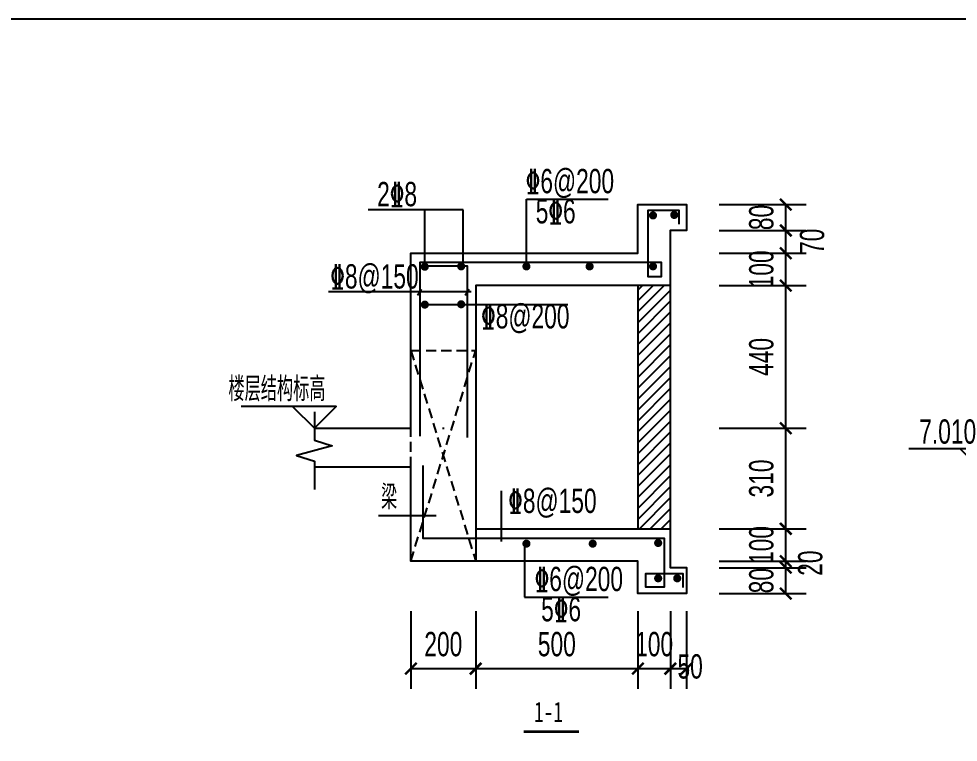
# Model space of a CAD drawing. Extents: x -173820 to 521180, y -715739 to 158231.
# Drawn here: x -6455 to 5130, y 93947 to 102871 of the extents above; entities that cross this region are included whole.
import ezdxf

# ---------------------------------------------------------------- set-up
doc = ezdxf.new("R2010")
doc.units = 0
doc.header["$LTSCALE"] = 1000
doc.linetypes.add('Dashed2', pattern=[0.1875, 0.125, -0.0625])
for name, color, linetype in [('JG1', 3, 'Continuous'), ('填充', 8, 'Continuous'), ('模板线', 3, 'Continuous')]:
    doc.layers.add(name, color=color, linetype=linetype)
doc.styles.add('TEXTDIM', font='njadri_romans1.shx', dxfattribs={"width": 0.7, "bigfont": 'njadri_fhztxt.shx'})
doc.styles.add('TEXTSTEEL', font='njadri_tssdeng.shx', dxfattribs={"width": 0.7, "bigfont": 'njadri_tssdchn.shx'})
doc.styles.add('钢筋', font='tssdeng.shx', dxfattribs={"width": 0.7, "height": 250, "bigfont": 'tssdchn.shx'})
doc.styles.add('黑体', font='simhei.ttf', dxfattribs={"width": 0.8})
doc.dimstyles.new('DIM100', dxfattribs={"dimtxt": 300, "dimasz": 1, "dimexe": 250, "dimexo": 0, "dimgap": 150, "dimtad": 1, "dimdec": 0, "dimzin": 0, "dimdsep": 46, "dimtxsty": 'TEXTDIM', "dimblk": 'DI', "dimcen": 0, "dimclrt": 7, "dimadec": 0, "dimazin": 0, "dimtfac": 1, "dimtdec": 0, "dimtix": 1, "dimtmove": 2, "dimatfit": 3, "dimldrblk": 'DI', "dimfxl": 0, "dimtolj": 1, "dimtzin": 0, "dimarcsym": 0})
pattern_1 = [(45, (-4374.26, -94526.77), (-112.2532, 112.2532), [])]

# ---------------------------------------------------------------- blocks, each defined once
blk = doc.blocks.new('DI')
at = {"color": 3, "const_width": 30}
blk.add_lwpolyline([(-71, -71), (71, 71)], dxfattribs=at)
blk = doc.blocks.new('*D670')
at = {"layer": 'Defpoints', "color": 0, "linetype": 'Continuous'}
for p in [(6044, 6502), (6863, 6502), (6044, 6182)]:
    blk.add_point(p, dxfattribs=at)
at = {"layer": 'JG1', "color": 0, "linetype": 'Continuous', "lineweight": -2}
for p, q in [((6044, 6502), (7113, 6502)), ((6863, 6503), (6863, 6504)), ((6863, 6182), (6863, 6502)), ((6044, 6182), (7113, 6182)), ((6863, 6181), (6863, 6180))]:
    blk.add_line(p, q, dxfattribs=at)
for p, rotation in [((6863, 6502), 270), ((6863, 6182), 90)]:
    blk.add_blockref('DI', p, dxfattribs=dict(at, rotation=rotation))
at = {"layer": 'JG1', "color": 7, "linetype": 'Continuous', "insert": (6563, 6342), "char_height": 300, "attachment_point": 5, "rotation": 90, "style": 'TEXTDIM'}
blk.add_mtext('\\A1;80', dxfattribs=at)
blk = doc.blocks.new('*D671')
at = {"layer": 'Defpoints', "color": 0, "linetype": 'Continuous'}
for p in [(6044, 2102), (6863, 2102), (6044, 2022)]:
    blk.add_point(p, dxfattribs=at)
at = {"layer": 'JG1', "color": 0, "linetype": 'Continuous', "lineweight": -2}
for p, q in [((6044, 2102), (7113, 2102)), ((6863, 2103), (6863, 2104)), ((6863, 2022), (6863, 2102)), ((6044, 2022), (7113, 2022)), ((6863, 2021), (6863, 2020))]:
    blk.add_line(p, q, dxfattribs=at)
for p, rotation in [((6863, 2102), 270), ((6863, 2022), 90)]:
    blk.add_blockref('DI', p, dxfattribs=dict(at, rotation=rotation))
at = {"layer": 'JG1', "color": 7, "linetype": 'Continuous', "insert": (7167, 2078), "char_height": 300, "attachment_point": 5, "rotation": 90, "style": 'TEXTDIM'}
blk.add_mtext('\\A1;20', dxfattribs=at)
blk = doc.blocks.new('*D672')
at = {"layer": 'Defpoints', "color": 0, "linetype": 'Continuous'}
for p in [(6044, 2022), (6863, 2022), (6044, 1702)]:
    blk.add_point(p, dxfattribs=at)
at = {"layer": 'JG1', "color": 0, "linetype": 'Continuous', "lineweight": -2}
for p, q in [((6044, 2022), (7113, 2022)), ((6863, 2023), (6863, 2024)), ((6863, 1702), (6863, 2022)), ((6044, 1702), (7113, 1702)), ((6863, 1701), (6863, 1700))]:
    blk.add_line(p, q, dxfattribs=at)
for p, rotation in [((6863, 2022), 270), ((6863, 1702), 90)]:
    blk.add_blockref('DI', p, dxfattribs=dict(at, rotation=rotation))
at = {"layer": 'JG1', "color": 7, "linetype": 'Continuous', "insert": (6563, 1862), "char_height": 300, "attachment_point": 5, "rotation": 90, "style": 'TEXTDIM'}
blk.add_mtext('\\A1;80', dxfattribs=at)
blk = doc.blocks.new('*D673')
at = {"layer": 'Defpoints', "color": 0, "linetype": 'Continuous'}
for p in [(6044, 5502), (6863, 5502), (6044, 3742)]:
    blk.add_point(p, dxfattribs=at)
at = {"layer": 'JG1', "color": 0, "linetype": 'Continuous', "lineweight": -2}
for p, q in [((6044, 5502), (7113, 5502)), ((6863, 3743), (6863, 5501)), ((6044, 3742), (7113, 3742))]:
    blk.add_line(p, q, dxfattribs=at)
for p, rotation in [((6863, 5502), 90), ((6863, 3742), 270)]:
    blk.add_blockref('DI', p, dxfattribs=dict(at, rotation=rotation))
at = {"layer": 'JG1', "color": 7, "linetype": 'Continuous', "insert": (6563, 4622), "char_height": 300, "attachment_point": 5, "rotation": 90, "style": 'TEXTDIM'}
blk.add_mtext('\\A1;440', dxfattribs=at)
blk = doc.blocks.new('*D674')
at = {"layer": 'Defpoints', "color": 0, "linetype": 'Continuous'}
for p in [(6044, 2502), (6863, 2502), (6044, 2102)]:
    blk.add_point(p, dxfattribs=at)
at = {"layer": 'JG1', "color": 0, "linetype": 'Continuous', "lineweight": -2}
for p, q in [((6044, 2502), (7113, 2502)), ((6863, 2503), (6863, 2504)), ((6863, 2102), (6863, 2502)), ((6044, 2102), (7113, 2102)), ((6863, 2101), (6863, 2100))]:
    blk.add_line(p, q, dxfattribs=at)
for p, rotation in [((6863, 2502), 270), ((6863, 2102), 90)]:
    blk.add_blockref('DI', p, dxfattribs=dict(at, rotation=rotation))
at = {"layer": 'JG1', "color": 7, "linetype": 'Continuous', "insert": (6563, 2302), "char_height": 300, "attachment_point": 5, "rotation": 90, "style": 'TEXTDIM'}
blk.add_mtext('\\A1;100', dxfattribs=at)
blk = doc.blocks.new('*D675')
at = {"layer": 'Defpoints', "color": 0, "linetype": 'Continuous'}
for p in [(6044, 3742), (6863, 3742), (6044, 2502)]:
    blk.add_point(p, dxfattribs=at)
at = {"layer": 'JG1', "color": 0, "linetype": 'Continuous', "lineweight": -2}
for p, q in [((6044, 3742), (7113, 3742)), ((6863, 2503), (6863, 3741)), ((6044, 2502), (7113, 2502))]:
    blk.add_line(p, q, dxfattribs=at)
for p, rotation in [((6863, 3742), 90), ((6863, 2502), 270)]:
    blk.add_blockref('DI', p, dxfattribs=dict(at, rotation=rotation))
at = {"layer": 'JG1', "color": 7, "linetype": 'Continuous', "insert": (6563, 3122), "char_height": 300, "attachment_point": 5, "rotation": 90, "style": 'TEXTDIM'}
blk.add_mtext('\\A1;310', dxfattribs=at)
blk = doc.blocks.new('*D676')
at = {"layer": 'Defpoints', "color": 0, "linetype": 'Continuous'}
for p in [(6044, 5902), (6863, 5902), (6044, 5502)]:
    blk.add_point(p, dxfattribs=at)
at = {"layer": 'JG1', "color": 0, "linetype": 'Continuous', "lineweight": -2}
for p, q in [((6044, 5902), (7113, 5902)), ((6863, 5903), (6863, 5904)), ((6863, 5502), (6863, 5902)), ((6044, 5502), (7113, 5502)), ((6863, 5501), (6863, 5500))]:
    blk.add_line(p, q, dxfattribs=at)
for p, rotation in [((6863, 5902), 270), ((6863, 5502), 90)]:
    blk.add_blockref('DI', p, dxfattribs=dict(at, rotation=rotation))
at = {"layer": 'JG1', "color": 7, "linetype": 'Continuous', "insert": (6563, 5702), "char_height": 300, "attachment_point": 5, "rotation": 90, "style": 'TEXTDIM'}
blk.add_mtext('\\A1;100', dxfattribs=at)
blk = doc.blocks.new('*D677')
at = {"layer": 'Defpoints', "color": 0, "linetype": 'Continuous'}
for p in [(6044, 6182), (6863, 6182), (6044, 5902)]:
    blk.add_point(p, dxfattribs=at)
at = {"layer": 'JG1', "color": 0, "linetype": 'Continuous', "lineweight": -2}
for p, q in [((6044, 6182), (7113, 6182)), ((6863, 6183), (6863, 6184)), ((6863, 5902), (6863, 6182)), ((6044, 5902), (7113, 5902)), ((6863, 5901), (6863, 5900))]:
    blk.add_line(p, q, dxfattribs=at)
for p, rotation in [((6863, 6182), 270), ((6863, 5902), 90)]:
    blk.add_blockref('DI', p, dxfattribs=dict(at, rotation=rotation))
at = {"layer": 'JG1', "color": 7, "linetype": 'Continuous', "insert": (7189, 6048), "char_height": 300, "attachment_point": 5, "rotation": 90, "style": 'TEXTDIM'}
blk.add_mtext('\\A1;70', dxfattribs=at)
blk = doc.blocks.new('*D678')
at = {"layer": 'Defpoints', "color": 0, "linetype": 'Continuous'}
for p in [(2240, 1486), (3040, 1486), (3040, 777)]:
    blk.add_point(p, dxfattribs=at)
at = {"layer": 'JG1', "color": 0, "linetype": 'Continuous', "lineweight": -2}
for p, q in [((2240, 1486), (2240, 527)), ((3040, 1486), (3040, 527)), ((2241, 777), (3039, 777))]:
    blk.add_line(p, q, dxfattribs=at)
at = {"layer": 'JG1', "color": 0, "linetype": 'Continuous', "lineweight": -2, "rotation": 180}
blk.add_blockref('DI', (2240, 777), dxfattribs=at)
at = {"layer": 'JG1', "color": 0, "linetype": 'Continuous', "lineweight": -2}
blk.add_blockref('DI', (3040, 777), dxfattribs=at)
at = {"layer": 'JG1', "color": 7, "linetype": 'Continuous', "insert": (2640, 1077), "char_height": 300, "attachment_point": 5, "style": 'TEXTDIM'}
blk.add_mtext('\\A1;200', dxfattribs=at)
blk = doc.blocks.new('*D679')
at = {"layer": 'Defpoints', "color": 0, "linetype": 'Continuous'}
for p in [(5440, 1486), (5640, 1486), (5640, 777)]:
    blk.add_point(p, dxfattribs=at)
at = {"layer": 'JG1', "color": 0, "linetype": 'Continuous', "lineweight": -2}
for p, q in [((5440, 1486), (5440, 527)), ((5640, 1486), (5640, 527)), ((5439, 777), (5438, 777)), ((5440, 777), (5640, 777)), ((5641, 777), (5642, 777))]:
    blk.add_line(p, q, dxfattribs=at)
blk.add_blockref('DI', (5440, 777), dxfattribs=at)
at = {"layer": 'JG1', "color": 0, "linetype": 'Continuous', "lineweight": -2, "rotation": 180}
blk.add_blockref('DI', (5640, 777), dxfattribs=at)
at = {"layer": 'JG1', "color": 7, "linetype": 'Continuous', "insert": (5684, 802), "char_height": 300, "attachment_point": 5, "style": 'TEXTDIM'}
blk.add_mtext('\\A1;50', dxfattribs=at)
blk = doc.blocks.new('*D680')
at = {"layer": 'Defpoints', "color": 0, "linetype": 'Continuous'}
for p in [(5040, 1486), (5440, 1486), (5440, 777)]:
    blk.add_point(p, dxfattribs=at)
at = {"layer": 'JG1', "color": 0, "linetype": 'Continuous', "lineweight": -2}
for p, q in [((5040, 1486), (5040, 527)), ((5440, 1486), (5440, 527)), ((5039, 777), (5038, 777)), ((5040, 777), (5440, 777)), ((5441, 777), (5442, 777))]:
    blk.add_line(p, q, dxfattribs=at)
blk.add_blockref('DI', (5040, 777), dxfattribs=at)
at = {"layer": 'JG1', "color": 0, "linetype": 'Continuous', "lineweight": -2, "rotation": 180}
blk.add_blockref('DI', (5440, 777), dxfattribs=at)
at = {"layer": 'JG1', "color": 7, "linetype": 'Continuous', "insert": (5240, 1077), "char_height": 300, "attachment_point": 5, "style": 'TEXTDIM'}
blk.add_mtext('\\A1;100', dxfattribs=at)
blk = doc.blocks.new('*D681')
at = {"layer": 'Defpoints', "color": 0, "linetype": 'Continuous'}
for p in [(3040, 1486), (5040, 1486), (5040, 777)]:
    blk.add_point(p, dxfattribs=at)
at = {"layer": 'JG1', "color": 0, "linetype": 'Continuous', "lineweight": -2}
for p, q in [((3040, 1486), (3040, 527)), ((5040, 1486), (5040, 527)), ((3041, 777), (5039, 777))]:
    blk.add_line(p, q, dxfattribs=at)
at = {"layer": 'JG1', "color": 0, "linetype": 'Continuous', "lineweight": -2, "rotation": 180}
blk.add_blockref('DI', (3040, 777), dxfattribs=at)
at = {"layer": 'JG1', "color": 0, "linetype": 'Continuous', "lineweight": -2}
blk.add_blockref('DI', (5040, 777), dxfattribs=at)
at = {"layer": 'JG1', "color": 7, "linetype": 'Continuous', "insert": (4040, 1077), "char_height": 300, "attachment_point": 5, "style": 'TEXTDIM'}
blk.add_mtext('\\A1;500', dxfattribs=at)
blk = doc.blocks.new('*D1723')
at = {"layer": 'Defpoints', "color": 0}
for p in [(4219, 6200), (3619, 5726), (4219, 5726)]:
    blk.add_point(p, dxfattribs=at)
at = {"layer": 'JG1', "color": 0, "lineweight": -2}
for p, q in [((3619, 5726), (3619, 6450)), ((4219, 5726), (4219, 6450)), ((3618, 6200), (3617, 6200)), ((3619, 6200), (4219, 6200)), ((4220, 6200), (4221, 6200))]:
    blk.add_line(p, q, dxfattribs=at)
blk.add_blockref('DI', (3619, 6200), dxfattribs=at)
at = {"layer": 'JG1', "color": 0, "lineweight": -2, "rotation": 180}
blk.add_blockref('DI', (4219, 6200), dxfattribs=at)
at = {"layer": 'JG1', "color": 7, "insert": (3919, 6500), "char_height": 300, "attachment_point": 5, "style": 'TEXTDIM'}
blk.add_mtext('\\A1;150', dxfattribs=at)
blk = doc.blocks.new('*D1724')
at = {"layer": 'Defpoints', "color": 0}
for p in [(3619, 6200), (3219, 5726), (3619, 5726)]:
    blk.add_point(p, dxfattribs=at)
at = {"layer": 'JG1', "color": 0, "lineweight": -2}
for p, q in [((3219, 5726), (3219, 6450)), ((3619, 5726), (3619, 6450)), ((3218, 6200), (3217, 6200)), ((3219, 6200), (3619, 6200)), ((3620, 6200), (3621, 6200))]:
    blk.add_line(p, q, dxfattribs=at)
blk.add_blockref('DI', (3219, 6200), dxfattribs=at)
at = {"layer": 'JG1', "color": 0, "lineweight": -2, "rotation": 180}
blk.add_blockref('DI', (3619, 6200), dxfattribs=at)
at = {"layer": 'JG1', "color": 7, "insert": (3419, 6500), "char_height": 300, "attachment_point": 5, "style": 'TEXTDIM'}
blk.add_mtext('\\A1;100', dxfattribs=at)
blk = doc.blocks.new('*D1725')
at = {"layer": 'Defpoints', "color": 0}
for p in [(4413, 5529), (5263, 5529), (4413, 4729)]:
    blk.add_point(p, dxfattribs=at)
at = {"layer": 'JG1', "color": 0, "lineweight": -2}
for p, q in [((4413, 5529), (5513, 5529)), ((5263, 4730), (5263, 5528)), ((4413, 4729), (5513, 4729))]:
    blk.add_line(p, q, dxfattribs=at)
for p, rotation in [((5263, 5529), 90), ((5263, 4729), 270)]:
    blk.add_blockref('DI', p, dxfattribs=dict(at, rotation=rotation))
at = {"layer": 'JG1', "color": 7, "insert": (4963, 5129), "char_height": 300, "attachment_point": 5, "rotation": 90, "style": 'TEXTDIM'}
blk.add_mtext('\\A1;200', dxfattribs=at)
blk = doc.blocks.new('*D1726')
at = {"layer": 'Defpoints', "color": 0}
for p in [(4413, 1849), (5263, 1849), (4413, 1529)]:
    blk.add_point(p, dxfattribs=at)
at = {"layer": 'JG1', "color": 0, "lineweight": -2}
for p, q in [((4413, 1849), (5513, 1849)), ((5263, 1850), (5263, 1851)), ((5263, 1529), (5263, 1849)), ((4413, 1529), (5513, 1529)), ((5263, 1528), (5263, 1527))]:
    blk.add_line(p, q, dxfattribs=at)
for p, rotation in [((5263, 1849), 270), ((5263, 1529), 90)]:
    blk.add_blockref('DI', p, dxfattribs=dict(at, rotation=rotation))
at = {"layer": 'JG1', "color": 7, "insert": (4963, 1689), "char_height": 300, "attachment_point": 5, "rotation": 90, "style": 'TEXTDIM'}
blk.add_mtext('\\A1;80', dxfattribs=at)
blk = doc.blocks.new('*D1727')
at = {"layer": 'Defpoints', "color": 0}
for p in [(4413, 1529), (5263, 1529), (4413, 729)]:
    blk.add_point(p, dxfattribs=at)
at = {"layer": 'JG1', "color": 0, "lineweight": -2}
for p, q in [((4413, 1529), (5513, 1529)), ((5263, 730), (5263, 1528)), ((4413, 729), (5513, 729))]:
    blk.add_line(p, q, dxfattribs=at)
for p, rotation in [((5263, 1529), 90), ((5263, 729), 270)]:
    blk.add_blockref('DI', p, dxfattribs=dict(at, rotation=rotation))
at = {"layer": 'JG1', "color": 7, "insert": (4963, 1129), "char_height": 300, "attachment_point": 5, "rotation": 90, "style": 'TEXTDIM'}
blk.add_mtext('\\A1;200', dxfattribs=at)
blk = doc.blocks.new('*D1728')
at = {"layer": 'Defpoints', "color": 0}
for p in [(4413, 2769), (5263, 2769), (4413, 1849)]:
    blk.add_point(p, dxfattribs=at)
at = {"layer": 'JG1', "color": 0, "lineweight": -2}
for p, q in [((4413, 2769), (5513, 2769)), ((5263, 1850), (5263, 2768)), ((4413, 1849), (5513, 1849))]:
    blk.add_line(p, q, dxfattribs=at)
for p, rotation in [((5263, 2769), 90), ((5263, 1849), 270)]:
    blk.add_blockref('DI', p, dxfattribs=dict(at, rotation=rotation))
at = {"layer": 'JG1', "color": 7, "insert": (4963, 2309), "char_height": 300, "attachment_point": 5, "rotation": 90, "style": 'TEXTDIM'}
blk.add_mtext('\\A1;230', dxfattribs=at)
blk = doc.blocks.new('*D1729')
at = {"layer": 'Defpoints', "color": 0}
for p in [(4413, 4729), (5263, 4729), (4413, 2769)]:
    blk.add_point(p, dxfattribs=at)
at = {"layer": 'JG1', "color": 0, "lineweight": -2}
for p, q in [((4413, 4729), (5513, 4729)), ((5263, 2770), (5263, 4728)), ((4413, 2769), (5513, 2769))]:
    blk.add_line(p, q, dxfattribs=at)
for p, rotation in [((5263, 4729), 90), ((5263, 2769), 270)]:
    blk.add_blockref('DI', p, dxfattribs=dict(at, rotation=rotation))
at = {"layer": 'JG1', "color": 7, "insert": (4963, 3749), "char_height": 300, "attachment_point": 5, "rotation": 90, "style": 'TEXTDIM'}
blk.add_mtext('\\A1;490', dxfattribs=at)
blk = doc.blocks.new('*D1730')
at = {"layer": 'Defpoints', "color": 0}
for p in [(2819, 6200), (2418, 5716), (2819, 5716)]:
    blk.add_point(p, dxfattribs=at)
at = {"layer": 'JG1', "color": 0, "lineweight": -2}
for p, q in [((2418, 5716), (2418, 6450)), ((2819, 5716), (2819, 6450)), ((2417, 6200), (2416, 6200)), ((2418, 6200), (2819, 6200)), ((2820, 6200), (2821, 6200))]:
    blk.add_line(p, q, dxfattribs=at)
blk.add_blockref('DI', (2418, 6200), dxfattribs=at)
at = {"layer": 'JG1', "color": 0, "lineweight": -2, "rotation": 180}
blk.add_blockref('DI', (2819, 6200), dxfattribs=at)
at = {"layer": 'JG1', "color": 7, "insert": (2618, 6500), "char_height": 300, "attachment_point": 5, "style": 'TEXTDIM'}
blk.add_mtext('\\A1;100', dxfattribs=at)
blk = doc.blocks.new('*D1731')
at = {"layer": 'Defpoints', "color": 0}
for p in [(3218, 6200), (2819, 5716), (3218, 5716)]:
    blk.add_point(p, dxfattribs=at)
at = {"layer": 'JG1', "color": 0, "lineweight": -2}
for p, q in [((2819, 5716), (2819, 6450)), ((3218, 5716), (3218, 6450)), ((2818, 6200), (2817, 6200)), ((2819, 6200), (3218, 6200)), ((3219, 6200), (3220, 6200))]:
    blk.add_line(p, q, dxfattribs=at)
blk.add_blockref('DI', (2819, 6200), dxfattribs=at)
at = {"layer": 'JG1', "color": 0, "lineweight": -2, "rotation": 180}
blk.add_blockref('DI', (3218, 6200), dxfattribs=at)
at = {"layer": 'JG1', "color": 7, "insert": (3018, 6500), "char_height": 300, "attachment_point": 5, "style": 'TEXTDIM'}
blk.add_mtext('\\A1;100', dxfattribs=at)
blk = doc.blocks.new('$1223091')
at = {"layer": 'JG1', "linetype": 'Continuous'}
h = blk.add_hatch(dxfattribs=at)
h.set_pattern_fill('ANSI31', color=8, scale=30, style=0)
h.set_pattern_definition([(45, (140888.64, 11584.14), (-67.35192, 67.35192), [])])
h.paths.add_polyline_path([(5439.7, 5502.4), (5039.7, 5502.4), (5039.7, 2502.4), (5439.7, 2502.4)])
at = {"layer": 'JG1', "linetype": 'Dashed2'}
for p, q in [((2239.7, 2102.4), (3039.7, 4702.4)), ((2239.7, 4702.4), (3039.7, 2102.4)), ((2239.7, 4702.4), (3039.7, 4702.4)), ((2239.7, 3262.4), (2239.7, 3742.4))]:
    blk.add_line(p, q, dxfattribs=at)
at = {"layer": 'JG1', "linetype": 'Continuous'}
for points in [[(2239.7, 3742.4), (2239.7, 5902.4), (5039.7, 5902.4), (5039.7, 6502.4), (5639.7, 6502.4), (5639.7, 6182.4), (5439.7, 6182.4), (5439.7, 5502.4), (3039.7, 5502.4), (3039.7, 3742.4)], [(5039.7, 5502.4), (5039.7, 2502.4)], [(5439.7, 5502.4), (5439.7, 2502.4)], [(1049.7, 3944.7), (1049.7, 3594.7), (1269.7, 3524.7), (829.7, 3404.7), (1049.7, 3334.7), (1049.7, 2984.7)], [(1049.7, 3742.4), (2239.7, 3742.4)], [(3039.7, 3742.4), (3039.7, 2502.4), (5439.7, 2502.4), (5439.7, 2502.4)], [(5439.7, 2502.4), (5439.7, 2022.4), (5639.7, 2022.4), (5639.7, 1702.4), (5039.7, 1702.4), (5039.7, 2102.4), (2239.7, 2102.4), (2239.7, 3262.4), (1049.7, 3262.4)]]:
    blk.add_lwpolyline(points, dxfattribs=at)
at = {"layer": 'JG1', "color": 6, "linetype": 'Continuous'}
for points in [[(2353.6, 3644.5), (2353.6, 5790.7), (5328.8, 5790.7), (5328.8, 5611.6), (5168.4, 5611.6), (5168.4, 6431.3), (5542.6, 6431.3), (5542.6, 6260.3)], [(2400.3, 5744.9), (2936.3, 5744.9), (2936.3, 3628.4)], [(2388.6, 3283.3), (2388.6, 2386.4), (5361.8, 2386.4), (5361.8, 1783.7), (5137.4, 1783.7), (5137.4, 1951.9), (5593.2, 1951.9), (5593.2, 1776.7)]]:
    blk.add_lwpolyline(points, dxfattribs=at)
at = {"layer": 'JG1', "const_width": 50}
for points in [[(5251.1, 6367.6, -1), (5201.1, 6367.6, -1)], [(5513.3, 6373.4, -1), (5463.3, 6373.4, -1)], [(2436.9, 5734.1, -1), (2386.9, 5734.1, -1)], [(2885.3, 5738.6, -1), (2835.3, 5738.6, -1)], [(3690.1, 5738.6, -1), (3640.1, 5738.6, -1)], [(4469.4, 5738.6, -1), (4419.4, 5738.6, -1)], [(5251.1, 5738.6, -1), (5201.1, 5738.6, -1)], [(2436.9, 5267, -1), (2386.9, 5267, -1)], [(2885.3, 5271.5, -1), (2835.3, 5271.5, -1)], [(3690.1, 2318.1, -1), (3640.1, 2318.1, -1)], [(4507.6, 2318.1, -1), (4457.6, 2318.1, -1)], [(5314.8, 2326.5, -1), (5264.8, 2326.5, -1)], [(5314.8, 1890.7, -1), (5264.8, 1890.7, -1)], [(5550.1, 1890.7, -1), (5500.1, 1890.7, -1)]]:
    blk.add_lwpolyline(points, format="xyb", close=True, dxfattribs=at)
at = {"layer": 'JG1'}
blk.add_lwpolyline([(779.7, 4012.4), (1049.7, 3742.4), (1319.7, 4012.4), (148.3, 4012.4)], dxfattribs=at)
at = {"layer": 'JG1', "linetype": 'Dashed2'}
blk.add_lwpolyline([(2629.7, 3742.4), (2649.7, 3742.4)], dxfattribs=at)
at = {"layer": '模板线'}
for p, q in [((3665.1, 5738.6), (3665.1, 6567)), ((3665.1, 6567), (4672.4, 6567)), ((2884.5, 6437.2), (1713.2, 6437.2)), ((2411.9, 5734.1), (2411.9, 6437.2)), ((2884.5, 5744.9), (2884.5, 6437.2)), ((2373.1, 5455.1), (2322.1, 5379.2)), ((2959.2, 5455.1), (2908.2, 5379.2)), ((2984.5, 5425.1), (1224, 5425.1)), ((2411.9, 5267), (4176.3, 5267)), ((3359.1, 2343.5), (3359.1, 2970.3)), ((2552.9, 2663.1), (1842.5, 2663.1)), ((3039.7, 2502.4), (3039.7, 2102.4)), ((3640.1, 2318.1), (3640.1, 1658.7)), ((3640.1, 1658.7), (4672.4, 1658.7))]:
    blk.add_line(p, q, dxfattribs=at)
at = {"layer": '模板线', "color": 3, "elevation": -307942.8}
blk.add_lwpolyline([(3631.6, 0, 31.2, 31.2, 0), (4313.9, 0, 0, 0, 0)], format="xyseb", dxfattribs=at)
at = {"layer": 'JG1', "linetype": 'ByBlock', "ltscale": 0.2, "style": 'TEXTSTEEL', "width": 0.7}
for s, p in [('%%1326@200', (3656.6, 6641.2)), ('2%%1328', (1824.1, 6480.8)), ('5%%1326', (3779.8, 6268.8)), ('%%1328@150', (1246.5, 5465.5)), ('%%1328@200', (3106.6, 4973.4)), ('楼层结构标高', (-9.9, 4075.5)), ('梁', (1872.2, 2742.8)), ('%%1328@150', (3441, 2696.9)), ('%%1326@200', (3766.8, 1732.9)), ('5%%1326', (3846.7, 1360.5))]:
    blk.add_text(s, height=300, dxfattribs=at).set_placement(p)
at = {"layer": '模板线', "color": 3, "style": '黑体', "width": 0.7}
blk.add_text('1-1', height=250, dxfattribs=at).set_placement((3759.2, 119.2, -307942.8))
at = {"layer": 'JG1', "linetype": 'Continuous'}
for p1, p2, picture, middle in [((6044.3, 6182.4), (6044.3, 6502.4), '*D670', (6562.5, 6342.4)), ((6044.3, 5502.4), (6044.3, 5902.4), '*D676', (6562.5, 5702.4)), ((6044.3, 3742.4), (6044.3, 5502.4), '*D673', (6562.5, 4622.4)), ((6044.3, 2502.4), (6044.3, 3742.4), '*D675', (6562.5, 3122.4)), ((6044.3, 2102.4), (6044.3, 2502.4), '*D674', (6562.5, 2302.4)), ((6044.3, 1702.4), (6044.3, 2022.4), '*D672', (6562.5, 1862.4))]:
    dim = blk.add_aligned_dim(p1=p1, p2=p2, distance=-818.2, dimstyle='DIM100', override={"dimlfac": 0.25}, dxfattribs=at)
    dim.commit()
    dim.dimension.update_dxf_attribs({"geometry": picture, "text_midpoint": middle})
for base, p1, p2, picture, middle in [((6862.5, 6182.4), (6044.3, 5902.4), (6044.3, 6182.4), '*D677', (7189, 6048.4)), ((6862.5, 2102.4), (6044.3, 2022.4), (6044.3, 2102.4), '*D671', (7166.7, 2078.3))]:
    dim = blk.add_linear_dim(base=base, p1=p1, p2=p2, angle=90, dimstyle='DIM100', override={"dimlfac": 0.25}, dxfattribs=at)
    dim.commit()
    dim.dimension.update_dxf_attribs({"geometry": picture, "text_midpoint": middle, "dimtype": 129})
for base, p1, p2, picture, middle in [((3039.7, 777.5), (2239.7, 1486), (3039.7, 1486), '*D678', (2639.7, 1077.5)), ((5039.7, 777.5), (3039.7, 1486), (5039.7, 1486), '*D681', (4039.7, 1077.5)), ((5439.7, 777.5), (5039.7, 1486), (5439.7, 1486), '*D680', (5239.7, 1077.5))]:
    dim = blk.add_linear_dim(base=base, p1=p1, p2=p2, dimstyle='DIM100', override={"dimlfac": 0.25}, dxfattribs=at)
    dim.commit()
    dim.dimension.update_dxf_attribs({"geometry": picture, "text_midpoint": middle})
dim = blk.add_linear_dim(base=(5639.7, 777.5), p1=(5439.7, 1486), p2=(5639.7, 1486), dimstyle='DIM100', override={"dimlfac": 0.25}, dxfattribs=at)
dim.commit()
dim.dimension.update_dxf_attribs({"geometry": '*D679', "text_midpoint": (5684.2, 802.1), "dimtype": 128})
blk = doc.blocks.new('$1366221')
at = {"layer": '填充'}
h = blk.add_hatch(dxfattribs=at)
h.set_pattern_fill('ANSI31', color=256, scale=2000, style=0)
h.set_pattern_definition([(45, (-4374, -94527), (-4490.13, 4490.13), [])])
h.paths.add_polyline_path([(3218.6, 4729.2), (2418.6, 4729.2), (2418.6, 2769.2), (3218.6, 2769.2)])
at = {"layer": '模板线'}
h = blk.add_hatch(dxfattribs=at)
h.set_pattern_fill('ANSI31', color=8, scale=50, style=0)
h.set_pattern_definition(pattern_1)
h.paths.add_polyline_path([(3218.6, 4729.2), (2418.6, 4729.2), (2418.6, 2769.2), (3218.6, 2769.2)])
h = blk.add_hatch(dxfattribs=at)
h.set_pattern_fill('ANSI31', color=8, scale=50, style=0)
h.set_pattern_definition(pattern_1)
h.paths.add_polyline_path([(3218.6, 2769.2), (3618.6, 2769.2), (3618.6, 4729.2), (3218.6, 4729.2)])
h = blk.add_hatch(dxfattribs=at)
h.set_pattern_fill('ANSI31', color=8, scale=50, style=0)
h.set_pattern_definition([(45, (141239, 28118.05), (-112.2532, 112.2532), [])])
h.paths.add_polyline_path([(3618.6, 2769.2), (3218.6, 2769.2), (3218.6, 1849.2), (3618.6, 1849.2)])
at = {"layer": 'JG1'}
for p, q in [((3218.6, 4729.2), (2418.6, 4729.2)), ((3218.6, 1849.2), (3618.6, 1849.2)), ((2742.8, 1613.9, 0), (1962.9, 1613.9, 0))]:
    blk.add_line(p, q, dxfattribs=at)
at = {"layer": 'JG1', "linetype": 'Dashed2'}
for p, q in [((2418.6, 729.2), (3218.6, 2769.2)), ((2418.6, 2769.2), (3218.6, 729.2))]:
    blk.add_line(p, q, dxfattribs=at)
at = {"layer": 'JG1', "color": 3, "linetype": 'Continuous'}
for p, q in [((3303.8, 1816.7), (3303.8, 1078.8)), ((3303.8, 1078.8, 0), (4424, 1078.8, 0))]:
    blk.add_line(p, q, dxfattribs=at)
at = {"layer": 'JG1'}
for points in [[(3218.6, 4729.2), (4218.6, 4729.2), (4218.6, 5529.2), (2418.6, 5529.2), (2418.6, 2769.2)], [(3618.6, 4729.2), (3618.6, 1529.2), (3218.6, 1529.2)], [(779.7, 3039.2), (1049.7, 2769.2), (1319.7, 3039.2), (148.3, 3039.2)], [(1049.7, 2769.2), (3218.6, 2769.2)], [(3218.6, 2769.2), (3218.6, 1849.2)], [(3218.6, 1529.2), (3218.6, 729.2), (2418.6, 729.2), (2418.6, 2289.2), (1049.7, 2289.2)]]:
    blk.add_lwpolyline(points, dxfattribs=at)
at = {"layer": 'JG1', "color": 6}
blk.add_lwpolyline([(2498.6, 4838.8), (2498.6, 5405.4), (4126.2, 5405.4), (4126.2, 4838.8), (2498.6, 4838.8)], close=True, dxfattribs=at)
at = {"layer": 'JG1', "color": 6, "elevation": 0}
for points in [[(2498.6, 5343.4), (2565.7, 5263.2)], [(2578.6, 5405.4), (2615.7, 5303.2)]]:
    blk.add_lwpolyline(points, dxfattribs=at)
at = {"layer": 'JG1', "color": 3, "const_width": 40, "elevation": 0}
for points in [[(2524.3, 5365.6, 1), (2564.3, 5365.6, 1)], [(3085.3, 5365.6, 1), (3125.3, 5365.6, 1)], [(3529.4, 5348.8, 1), (3569.4, 5348.8, 1)], [(4054.3, 5348.8, 1), (4094.3, 5348.8, 1)], [(2524.3, 4901.8, 1), (2564.3, 4901.8, 1)], [(3085.3, 4901.8, 1), (3125.3, 4901.8, 1)], [(3532.6, 4882.1, 1), (3572.6, 4882.1, 1)], [(4057.4, 4882.1, 1), (4097.4, 4882.1, 1)], [(3492.6, 1741.7, 1), (3532.6, 1741.7, 1)]]:
    blk.add_lwpolyline(points, format="xyb", close=True, dxfattribs=at)
at = {"layer": 'JG1', "elevation": 0}
blk.add_lwpolyline([(1049.7, 2133.4), (1049.7, 2458.4), (921.3, 2500.1), (1178.1, 2566.7), (1049.7, 2608.4), (1049.7, 2933.4)], dxfattribs=at)
at = {"layer": 'JG1', "color": 6}
blk.add_lwpolyline([(3564.3, 1593.3), (3564.3, 1789.4), (2564.6, 1789.4), (2564.6, 1527.9)], dxfattribs=at)
at = {"layer": '模板线'}
for p, q in [((3375.7, 5636.7), (1732, 5636.7)), ((3375.7, 5343.2, 0), (3375.7, 5636.7)), ((4218.6, 5529.2), (2418.6, 5529.2)), ((2544.3, 5365.6, 0), (3089.9, 4914.5, 0)), ((2564.3, 4901.8, 0), (3090.1, 5352.6, 0)), ((3529.4, 5348.8, 0), (4097.4, 4882.1, 0)), ((3552.6, 4882.1, 0), (4054.3, 5348.8, 0)), ((2836.5, 5124, 0), (1112.4, 5124, 0)), ((3808.1, 5119.8, 0), (3808.1, 4373.2, 0)), ((3218.6, 2769.2), (3618.6, 2769.2))]:
    blk.add_line(p, q, dxfattribs=at)
at = {"layer": '模板线', "color": 3, "elevation": -307942.8}
blk.add_lwpolyline([(2547.2, 0, 31.2, 31.2, 0), (3229.4, 0, 0, 0, 0)], format="xyseb", dxfattribs=at)
at = {"layer": 'JG1', "linetype": 'ByBlock', "ltscale": 0.2, "style": 'TEXTSTEEL', "width": 0.7}
blk.add_text('7.010', height=300, dxfattribs=at).set_placement((274.9, 3102.3))
at = {"layer": 'JG1', "color": 3, "style": 'TEXTSTEEL', "width": 0.7}
blk.add_text('梁', height=300, dxfattribs=at).set_placement((2059.6, 1632.7, 0))
at = {"layer": 'JG1', "color": 3, "linetype": 'ByBlock', "ltscale": 0.2, "style": 'TEXTSTEEL', "width": 0.7}
for s, p in [('%%1326@200', (3420, 1122)), ('1%%1326', (3630.8, 776.8, 0))]:
    blk.add_text(s, height=300, dxfattribs=at).set_placement(p)
at = {"layer": '模板线', "style": '钢筋'}
for s, width, p in [('%%1328@200', 0.7, (1811.5, 5659.3)), ('4%%13210', 0.7, (1728.3, 5136.6)), ('锚入两边构造柱中', 0.6, (1088.3, 4806.6)), ('4%%1328', 0.7, (3878.3, 4406.6))]:
    blk.add_text(s, height=250, dxfattribs=dict(at, width=width)).set_placement(p)
at = {"layer": '模板线', "color": 3, "style": '黑体', "width": 0.7}
blk.add_text('3-3', height=250, dxfattribs=at).set_placement((2668.1, 94.8, -307942.8))
at = {"layer": 'JG1'}
for base, p1, p2, picture, middle in [((2818.6, 6199.9), (2417.6, 5716.3), (2818.6, 5716.3), '*D1730', (2618.1, 6499.9)), ((3217.6, 6199.9), (2818.6, 5716.3), (3217.6, 5716.3), '*D1731', (3018.1, 6499.9))]:
    dim = blk.add_linear_dim(base=base, p1=p1, p2=p2, dimstyle='DIM100', override={"dimlfac": 0.25}, dxfattribs=at)
    dim.commit()
    dim.dimension.update_dxf_attribs({"geometry": picture, "text_midpoint": middle})
for p1, p2, distance, picture, middle in [((3218.6, 5726.1), (3618.6, 5726.1), 473.8, '*D1724', (3418.6, 6499.9)), ((3618.6, 5726.1), (4218.6, 5726.1), 473.8, '*D1723', (3918.6, 6499.9)), ((4413.4, 4729.2), (4413.4, 5529.2), -849.8, '*D1725', (4963.2, 5129.2)), ((4413.4, 2769.2), (4413.4, 4729.2), -849.8, '*D1729', (4963.2, 3749.2)), ((4413.4, 1849.2), (4413.4, 2769.2), -849.8, '*D1728', (4963.2, 2309.2)), ((4413.4, 1529.2), (4413.4, 1849.2), -849.8, '*D1726', (4963.2, 1689.2)), ((4413.4, 729.2), (4413.4, 1529.2), -849.8, '*D1727', (4963.2, 1129.2))]:
    dim = blk.add_aligned_dim(p1=p1, p2=p2, distance=distance, dimstyle='DIM100', override={"dimlfac": 0.25}, dxfattribs=at)
    dim.commit()
    dim.dimension.update_dxf_attribs({"geometry": picture, "text_midpoint": middle})

msp = doc.modelspace()

# ---------------------------------------------------------------- linework, layer by layer
at = {"layer": '模板线', "elevation": 0}
msp.add_lwpolyline([(-14954.7, 102870.8), (69145.3, 102870.8), (69145.3, 43470.8), (-14954.7, 43470.8)], close=True, dxfattribs=at)

# ---------------------------------------------------------------- block references
at = {"layer": '模板线'}
for name, p in [('$1366221', (4374.3, 94526.8, 0)), ('$1223091', (-3859.9, 94077.6))]:
    msp.add_blockref(name, p, dxfattribs=at)

doc.saveas('drawing.dxf')
